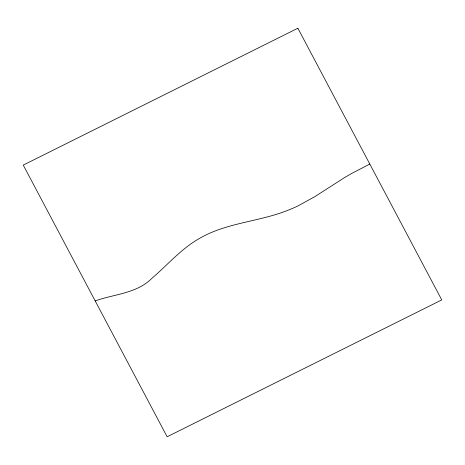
<?xml version="1.0" encoding="UTF-8"?>
<svg xmlns="http://www.w3.org/2000/svg" width="465" height="465" viewBox="0 0 465 465"><rect width="100%" height="100%" fill="white"/><g stroke="black" fill="none" stroke-linecap="round" stroke-linejoin="round"><path stroke-width="0.7" d="M369.803 164.064L352.778 172.875A274.251 267.544 20.1 0 0 344.46 177.653L314.776 196.701L297.972 205.931A152.921 149.178 20.1 0 1 289.166 209.779C262.934 220.602 233.819 222.101 207.977 233.988A110.438 107.735 20.1 0 0 199.479 238.423C181.28 248.723 167.627 264.87 151.91 278.308C136.646 293.653 114.285 293.99 95.197 300.936M297.862 28.226L23.25 165.092L167.138 436.775L441.75 299.908L297.862 28.226"/></g></svg>
